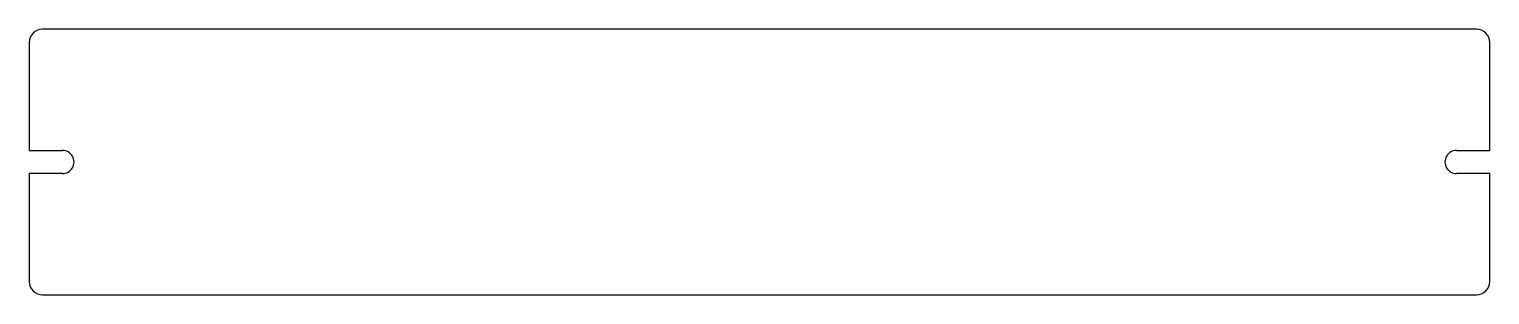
# Model space of a CAD drawing. Extents: x 15 to 235, y 135 to 175.
import ezdxf

# ---------------------------------------------------------------- set-up
doc = ezdxf.new("R2010")
doc.units = 0
doc.layers.add('Visible', color=7, linetype='CONTINUOUS')

msp = doc.modelspace()

# ---------------------------------------------------------------- linework, layer by layer
at = {"layer": 'Visible', "color": 7}
for points in [[(232.739242, 175.053671), (16.739242, 175.053671)], [(14.739242, 173.05367), (14.739242, 156.803671)], [(234.739244, 156.803671), (234.739244, 173.05367)], [(14.739242, 156.803671), (19.739242, 156.803671)], [(229.739243, 156.803671), (234.739244, 156.803671)], [(19.739242, 153.30367), (14.739242, 153.30367)], [(14.739242, 153.30367), (14.739242, 137.053671)], [(234.739244, 153.30367), (229.739243, 153.30367)], [(234.739244, 137.053671), (234.739244, 153.30367)], [(16.739242, 135.053669), (232.739242, 135.053669)]]:
    msp.add_lwpolyline(points, dxfattribs=at)
for points in [[(15.325028, 174.467884), (14.949955, 174.092811), (14.739242, 173.584103), (14.739242, 173.05367)], [(16.739242, 175.053671), (16.208809, 175.053671), (15.700101, 174.842957), (15.325028, 174.467884)], [(234.153457, 174.467885), (233.778384, 174.842958), (233.269676, 175.053672), (232.739242, 175.053671)], [(234.739244, 173.05367), (234.739244, 173.584103), (234.52853, 174.092812), (234.153457, 174.467885)], [(21.254787, 155.92867), (20.942179, 156.470122), (20.364457, 156.80367), (19.739242, 156.80367)], [(229.739243, 156.80367), (229.114028, 156.80367), (228.536306, 156.470122), (228.223698, 155.92867)], [(19.739242, 153.30367), (20.364457, 153.30367), (20.942179, 153.637218), (21.254787, 154.17867)], [(21.254787, 154.17867), (21.567394, 154.720122), (21.567394, 155.387218), (21.254787, 155.92867)], [(228.223698, 155.92867), (227.911091, 155.387218), (227.911091, 154.720122), (228.223698, 154.17867)], [(228.223698, 154.17867), (228.536306, 153.637218), (229.114028, 153.30367), (229.739243, 153.30367)], [(14.739242, 137.053671), (14.739242, 136.523237), (14.949955, 136.014529), (15.325028, 135.639456)], [(234.153457, 135.639456), (234.52853, 136.014529), (234.739244, 136.523237), (234.739244, 137.053671)], [(15.325028, 135.639456), (15.700101, 135.264383), (16.208809, 135.053669), (16.739242, 135.053669)], [(232.739242, 135.053669), (233.269676, 135.053669), (233.778384, 135.264383), (234.153457, 135.639456)]]:
    msp.add_open_spline(points, degree=3, dxfattribs=at)

doc.saveas('drawing.dxf')
